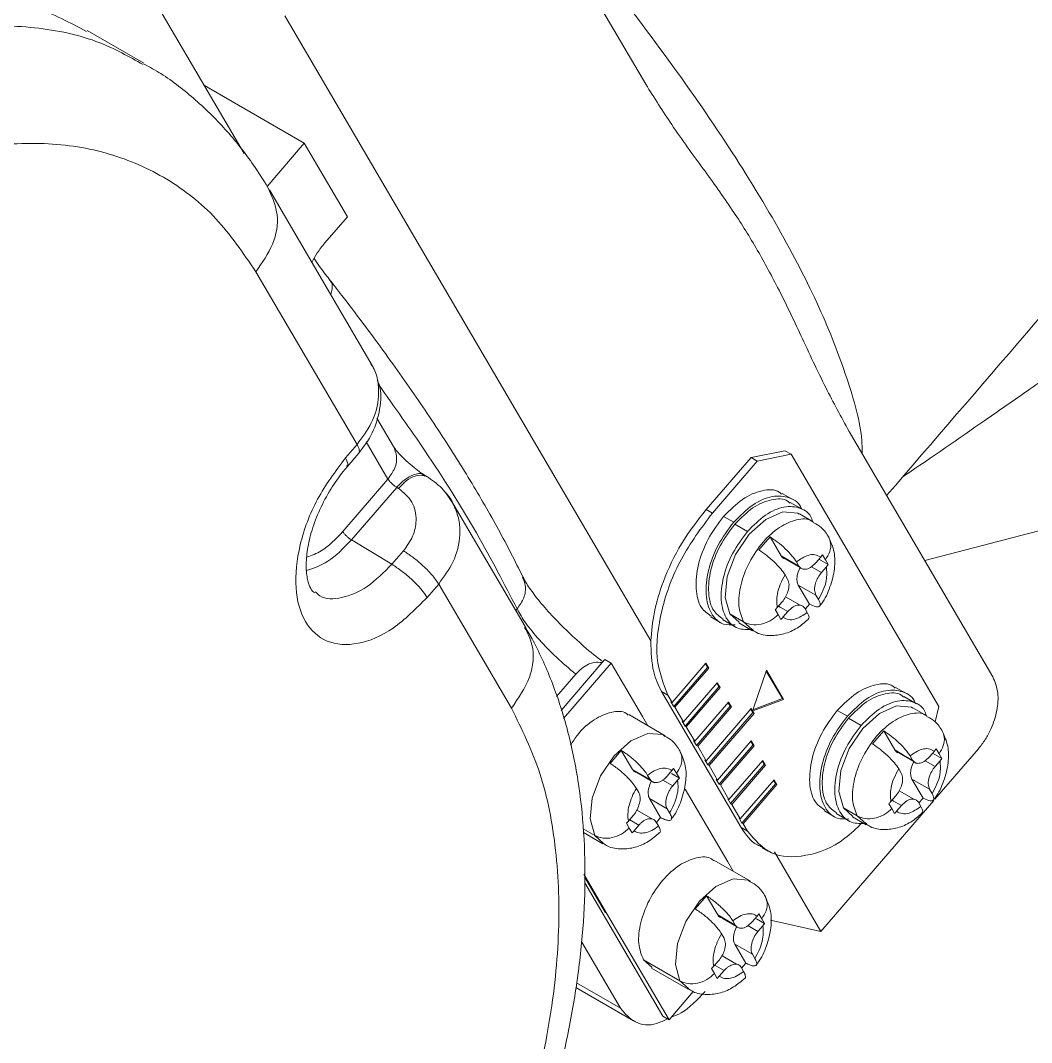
# Model space of a CAD drawing. Header units: millimetres. Extents: x 169 to 14583, y -399 to 10804.
# Drawn here: x 11367 to 11423.8, y 8547.1 to 8604.5 of the extents above; entities that cross this region are included whole.
import ezdxf

# ---------------------------------------------------------------- set-up
doc = ezdxf.new("R2010")
doc.units = ezdxf.units.MM
doc.header["$LTSCALE"] = 35

msp = doc.modelspace()

# ---------------------------------------------------------------- linework, layer by layer
at = {"color": 7, "linetype": 'Continuous', "lineweight": 18}
for p, q in [((11402.098, 8600.905), (11393.547, 8615.506)), ((11379.554, 8597.023), (11370.514, 8612.461)), ((11381.828, 8604.743), (11402.378, 8569.652)), ((11373.924, 8602.087), (11370.742, 8603.923)), ((11382.929, 8597.597), (11377.323, 8600.833)), ((11382.929, 8597.597), (11380.841, 8595.173)), ((11385.348, 8593.465), (11382.929, 8597.597)), ((11386.737, 8585.123), (11380.971, 8594.969)), ((11384.086, 8592), (11385.348, 8593.465)), ((11385.887, 8580.676), (11380.205, 8590.378)), ((11387.932, 8580.577), (11387.002, 8582.166)), ((11421.578, 8567.64), (11413.509, 8581.419)), ((11385.238, 8579.923), (11385.887, 8580.676)), ((11386.406, 8580.824), (11387.626, 8578.741)), ((11385.339, 8579.434), (11385.988, 8580.187)), ((11408.004, 8579.958), (11405.479, 8577.028)), ((11409.904, 8580.334), (11408.004, 8579.958)), ((11408.004, 8579.958), (11408.357, 8579.754)), ((11410.257, 8580.13), (11408.357, 8579.754)), ((11410.257, 8580.13), (11409.904, 8580.334)), ((11418.55, 8565.969), (11410.257, 8580.13)), ((11408.357, 8579.754), (11405.833, 8576.824)), ((11387.626, 8578.741), (11385.084, 8575.789)), ((11389.699, 8578.905), (11389.595, 8578.993)), ((11388.121, 8578.275), (11385.578, 8575.324)), ((11388.215, 8578.218), (11388.121, 8578.275)), ((11417.757, 8574.165), (11434.608, 8578.55)), ((11395.323, 8570.46), (11391.161, 8577.567)), ((11410.309, 8577.604), (11409.744, 8577.93)), ((11405.479, 8577.028), (11405.833, 8576.824)), ((11410.916, 8577.022), (11410.209, 8577.431)), ((11406.467, 8576.645), (11407.033, 8576.319)), ((11411.494, 8576.341), (11410.716, 8576.79)), ((11407.804, 8575.802), (11407.097, 8576.21)), ((11387.845, 8573.956), (11385.578, 8575.324)), ((11409.076, 8575.493), (11408.445, 8574.761)), ((11409.076, 8575.493), (11409.701, 8574.425)), ((11388.494, 8574.71), (11387.845, 8573.956)), ((11409.954, 8574.25), (11410.767, 8573.78)), ((11411.917, 8574.362), (11411.641, 8574.042)), ((11412.333, 8573.94), (11411.813, 8574.241)), ((11412.177, 8574.21), (11412.014, 8574.485)), ((11412.333, 8573.94), (11412.177, 8574.21)), ((11410.552, 8574.092), (11410.691, 8573.854)), ((11410.907, 8573.7), (11410.944, 8573.678)), ((11412.236, 8573.817), (11411.96, 8573.497)), ((11409.921, 8573.359), (11410.06, 8573.121)), ((11390.471, 8572.848), (11389.822, 8572.095)), ((11394.558, 8565.87), (11390.471, 8572.848)), ((11411.284, 8571.724), (11410.658, 8572.791)), ((11409.473, 8571.524), (11409.748, 8571.844)), ((11410.765, 8571.663), (11409.948, 8572.135)), ((11411.787, 8571.982), (11411.648, 8572.22)), ((11394.796, 8571.36), (11394.872, 8571.448)), ((11409.364, 8571.408), (11409.527, 8571.133)), ((11409.792, 8570.98), (11410.067, 8571.299)), ((11411.156, 8571.25), (11411.017, 8571.487)), ((11411.054, 8571.457), (11411.284, 8571.724)), ((11405.742, 8571.003), (11406.308, 8570.676)), ((11406.408, 8570.85), (11407.115, 8570.441)), ((11406.807, 8571.168), (11407.332, 8570.697)), ((11406.807, 8571.168), (11407.585, 8570.719)), ((11407.316, 8570.674), (11408.094, 8570.225)), ((11407.585, 8570.719), (11408.065, 8570.287)), ((11409.527, 8571.133), (11409.683, 8570.863)), ((11399.652, 8568.434), (11397.343, 8565.753)), ((11400.16, 8568.408), (11397.487, 8565.305)), ((11399.806, 8568.612), (11399.652, 8568.434)), ((11399.806, 8568.612), (11400.16, 8568.408)), ((11400.16, 8568.408), (11401.914, 8565.413)), ((11403.575, 8566.197), (11405.468, 8568.395)), ((11405.44, 8568.363), (11405.557, 8568.163)), ((11405.468, 8568.395), (11405.628, 8568.123)), ((11397.092, 8566.534), (11398.17, 8567.785)), ((11403.664, 8565.965), (11405.557, 8568.163)), ((11405.628, 8568.123), (11403.734, 8565.925)), ((11405.557, 8568.163), (11405.628, 8568.123)), ((11408.127, 8565.825), (11408.876, 8568.006)), ((11409.762, 8566.413), (11408.859, 8567.955)), ((11408.876, 8568.006), (11409.833, 8566.372)), ((11404.213, 8565.108), (11406.106, 8567.306)), ((11406.078, 8567.273), (11406.195, 8567.074)), ((11406.106, 8567.306), (11406.265, 8567.033)), ((11403.336, 8566.605), (11402.982, 8566.81)), ((11402.982, 8566.81), (11407.447, 8559.185)), ((11404.301, 8564.876), (11406.195, 8567.074)), ((11406.265, 8567.033), (11404.372, 8564.835)), ((11406.195, 8567.074), (11406.265, 8567.033)), ((11416.688, 8566.711), (11416.123, 8567.038)), ((11403.336, 8566.605), (11403.575, 8566.197)), ((11403.504, 8566.238), (11403.664, 8565.965)), ((11403.575, 8566.197), (11403.504, 8566.238)), ((11404.851, 8564.018), (11406.744, 8566.216)), ((11406.716, 8566.184), (11406.833, 8565.985)), ((11406.744, 8566.216), (11406.903, 8565.944)), ((11408.137, 8565.807), (11409.762, 8566.413)), ((11409.833, 8566.372), (11408.169, 8565.752)), ((11409.762, 8566.413), (11409.833, 8566.372)), ((11417.295, 8566.13), (11416.588, 8566.538)), ((11403.189, 8564.33), (11401.139, 8565.514)), ((11403.664, 8565.965), (11403.734, 8565.925)), ((11403.734, 8565.925), (11404.213, 8565.108)), ((11404.939, 8563.787), (11406.833, 8565.985)), ((11406.903, 8565.944), (11405.01, 8563.746)), ((11405.488, 8562.929), (11408.013, 8565.86)), ((11405.577, 8562.698), (11408.102, 8565.628)), ((11408.172, 8565.587), (11405.648, 8562.657)), ((11406.833, 8565.985), (11406.903, 8565.944)), ((11407.985, 8565.827), (11408.102, 8565.628)), ((11408.013, 8565.86), (11408.172, 8565.587)), ((11408.102, 8565.628), (11408.172, 8565.587)), ((11408.169, 8565.752), (11408.127, 8565.825)), ((11412.846, 8565.752), (11413.412, 8565.426)), ((11417.872, 8565.449), (11417.095, 8565.898)), ((11418.338, 8565.103), (11418.55, 8565.969)), ((11401.914, 8565.413), (11402.221, 8564.889)), ((11404.213, 8565.108), (11404.142, 8565.149)), ((11404.142, 8565.149), (11404.301, 8564.876)), ((11414.183, 8564.909), (11413.476, 8565.317)), ((11404.301, 8564.876), (11404.372, 8564.835)), ((11404.372, 8564.835), (11404.851, 8564.018)), ((11415.455, 8564.6), (11414.824, 8563.868)), ((11415.455, 8564.6), (11416.08, 8563.533)), ((11404.851, 8564.018), (11404.78, 8564.059)), ((11404.78, 8564.059), (11404.939, 8563.787)), ((11404.939, 8563.787), (11405.01, 8563.746)), ((11406.126, 8561.84), (11408.02, 8564.038)), ((11406.215, 8561.608), (11408.108, 8563.806)), ((11408.179, 8563.765), (11406.286, 8561.568)), ((11407.992, 8564.005), (11408.108, 8563.806)), ((11408.02, 8564.038), (11408.179, 8563.765)), ((11408.108, 8563.806), (11408.179, 8563.765)), ((11400.092, 8562.776), (11400.723, 8563.509)), ((11401.348, 8562.441), (11400.723, 8563.509)), ((11405.01, 8563.746), (11405.488, 8562.929)), ((11416.333, 8563.357), (11417.146, 8562.887)), ((11416.931, 8563.199), (11417.07, 8562.961)), ((11418.296, 8563.469), (11418.02, 8563.149)), ((11418.712, 8563.047), (11418.192, 8563.348)), ((11420.766, 8563.596), (11418.326, 8560.763)), ((11418.556, 8563.318), (11418.393, 8563.592)), ((11418.712, 8563.047), (11418.556, 8563.318)), ((11405.488, 8562.929), (11405.418, 8562.97)), ((11405.418, 8562.97), (11405.577, 8562.698)), ((11405.577, 8562.698), (11405.648, 8562.657)), ((11405.648, 8562.657), (11406.126, 8561.84)), ((11406.764, 8560.751), (11408.658, 8562.948)), ((11406.853, 8560.519), (11408.746, 8562.717)), ((11408.817, 8562.676), (11406.924, 8560.478)), ((11408.63, 8562.916), (11408.746, 8562.717)), ((11408.658, 8562.948), (11408.817, 8562.676)), ((11408.746, 8562.717), (11408.817, 8562.676)), ((11417.286, 8562.807), (11417.323, 8562.786)), ((11418.615, 8562.924), (11418.339, 8562.604)), ((11401.348, 8562.441), (11402.338, 8561.869)), ((11401.6, 8562.265), (11402.59, 8561.694)), ((11402.338, 8561.869), (11402.199, 8562.107)), ((11403.563, 8562.377), (11403.288, 8562.057)), ((11403.98, 8561.956), (11403.535, 8562.212)), ((11403.563, 8562.377), (11403.661, 8562.5)), ((11403.661, 8562.5), (11403.824, 8562.226)), ((11403.824, 8562.226), (11403.98, 8561.956)), ((11416.3, 8562.466), (11416.439, 8562.228)), ((11403.045, 8561.837), (11403.607, 8561.513)), ((11403.882, 8561.832), (11403.607, 8561.513)), ((11403.98, 8561.956), (11403.882, 8561.832)), ((11406.126, 8561.84), (11406.056, 8561.881)), ((11406.056, 8561.881), (11406.215, 8561.608)), ((11406.215, 8561.608), (11406.286, 8561.568)), ((11406.286, 8561.568), (11406.764, 8560.751)), ((11407.402, 8559.661), (11409.295, 8561.859)), ((11407.491, 8559.43), (11409.384, 8561.628)), ((11409.455, 8561.587), (11407.562, 8559.389)), ((11409.268, 8561.827), (11409.384, 8561.628)), ((11409.295, 8561.859), (11409.455, 8561.587)), ((11409.384, 8561.628), (11409.455, 8561.587)), ((11417.663, 8560.831), (11417.037, 8561.899)), ((11401.568, 8561.374), (11401.707, 8561.137)), ((11404.306, 8561.328), (11406.698, 8557.243)), ((11415.852, 8560.631), (11416.127, 8560.951)), ((11417.144, 8560.77), (11416.326, 8561.242)), ((11418.166, 8561.089), (11418.027, 8561.327)), ((11402.93, 8559.739), (11402.305, 8560.807)), ((11403.295, 8560.235), (11402.305, 8560.807)), ((11406.764, 8560.751), (11406.694, 8560.791)), ((11406.694, 8560.791), (11406.853, 8560.519)), ((11406.853, 8560.519), (11406.924, 8560.478)), ((11406.924, 8560.478), (11407.402, 8559.661)), ((11418.261, 8560.689), (11411.931, 8553.339)), ((11415.742, 8560.515), (11415.906, 8560.241)), ((11416.171, 8560.087), (11416.446, 8560.407)), ((11417.535, 8560.357), (11417.396, 8560.595)), ((11417.433, 8560.564), (11417.663, 8560.831)), ((11401.119, 8559.54), (11401.395, 8559.859)), ((11402.411, 8559.678), (11401.593, 8560.151)), ((11403.434, 8559.998), (11403.295, 8560.235)), ((11412.121, 8560.11), (11412.687, 8559.784)), ((11412.787, 8559.957), (11413.494, 8559.549)), ((11413.186, 8560.275), (11413.711, 8559.804)), ((11413.186, 8560.275), (11413.964, 8559.826)), ((11413.695, 8559.781), (11414.473, 8559.332)), ((11413.964, 8559.826), (11414.444, 8559.395)), ((11415.906, 8560.241), (11416.061, 8559.97)), ((11401.01, 8559.423), (11401.119, 8559.54)), ((11401.173, 8559.149), (11401.01, 8559.423)), ((11401.714, 8559.315), (11401.206, 8559.608)), ((11401.438, 8558.995), (11401.714, 8559.315)), ((11402.664, 8559.503), (11402.803, 8559.265)), ((11402.93, 8559.739), (11402.689, 8559.459)), ((11407.402, 8559.661), (11407.331, 8559.702)), ((11407.331, 8559.702), (11407.491, 8559.43)), ((11407.447, 8559.185), (11407.801, 8558.981)), ((11407.491, 8559.43), (11407.562, 8559.389)), ((11407.562, 8559.389), (11407.801, 8558.981)), ((11398.585, 8559.107), (11399.231, 8558.734)), ((11398.608, 8558.892), (11399.691, 8558.267)), ((11399.231, 8558.734), (11399.712, 8558.303)), ((11401.329, 8558.879), (11401.173, 8559.149)), ((11401.438, 8558.995), (11401.329, 8558.879)), ((11408.61, 8558.055), (11408.964, 8557.851)), ((11409.314, 8557.808), (11411.931, 8553.339)), ((11407.973, 8556.16), (11405.923, 8557.344)), ((11406.698, 8557.243), (11407.005, 8556.719)), ((11398.619, 8556.556), (11399.895, 8554.377)), ((11399.824, 8554.418), (11398.664, 8556.401)), ((11403.05, 8548.591), (11398.671, 8556.068)), ((11405.507, 8555.339), (11404.876, 8554.606)), ((11406.132, 8554.271), (11405.507, 8555.339)), ((11399.895, 8554.377), (11399.824, 8554.418)), ((11399.895, 8554.377), (11401.649, 8551.382)), ((11406.132, 8554.271), (11407.122, 8553.7)), ((11406.385, 8554.096), (11407.198, 8553.626)), ((11408.348, 8554.207), (11408.072, 8553.888)), ((11408.764, 8553.786), (11408.319, 8554.043)), ((11408.348, 8554.207), (11408.445, 8554.331)), ((11408.608, 8554.056), (11408.445, 8554.331)), ((11408.608, 8554.056), (11408.764, 8553.786)), ((11407.122, 8553.7), (11406.983, 8553.937)), ((11407.338, 8553.545), (11407.374, 8553.524)), ((11407.823, 8553.671), (11408.391, 8553.343)), ((11408.667, 8553.663), (11408.391, 8553.343)), ((11408.764, 8553.786), (11408.667, 8553.663)), ((11411.931, 8553.339), (11409.106, 8553.977)), ((11406.352, 8553.205), (11406.491, 8552.967)), ((11398.498, 8552.743), (11400.672, 8549.032)), ((11407.714, 8551.569), (11407.089, 8552.637)), ((11408.079, 8552.066), (11407.089, 8552.637)), ((11402.448, 8551.315), (11401.965, 8551.748)), ((11401.965, 8551.748), (11404.016, 8550.564)), ((11407.196, 8551.509), (11406.378, 8551.98)), ((11408.218, 8551.828), (11408.079, 8552.066)), ((11401.649, 8551.382), (11403.404, 8548.386)), ((11402.425, 8551.281), (11404.475, 8550.097)), ((11405.794, 8551.254), (11405.903, 8551.37)), ((11405.957, 8550.979), (11405.794, 8551.254)), ((11406.179, 8551.69), (11405.903, 8551.37)), ((11406.498, 8551.145), (11405.99, 8551.438)), ((11406.222, 8550.825), (11406.498, 8551.145)), ((11407.448, 8551.333), (11407.587, 8551.095)), ((11407.714, 8551.569), (11407.473, 8551.29)), ((11406.113, 8550.709), (11405.957, 8550.979)), ((11406.222, 8550.825), (11406.113, 8550.709)), ((11398.167, 8550.191), (11401.399, 8548.326)), ((11400.672, 8549.032), (11398.202, 8550.457)), ((11404.016, 8550.564), (11404.496, 8550.133)), ((11404.761, 8549.963), (11403.404, 8548.386)), ((11403.404, 8548.386), (11403.05, 8548.591))]:
    msp.add_line(p, q, dxfattribs=at)
at = {"color": 7, "linetype": 'Continuous', "lineweight": 18, "flags": 128}
for points in [[(11410.7, 8576.767), (11410.629, 8576.83), (11409.788, 8576.893), (11408.83, 8576.474), (11407.9, 8575.638), (11407.139, 8574.512), (11406.665, 8573.267), (11406.548, 8572.092), (11406.807, 8571.168), (11406.807, 8571.168)], [(11410.691, 8573.854), (11410.137, 8574.174), (11409.701, 8574.425)], [(11411.96, 8573.497), (11411.406, 8573.817), (11411.392, 8573.825)], [(11410.658, 8572.791), (11411.213, 8572.471), (11411.648, 8572.22)], [(11409.541, 8571.603), (11409.632, 8571.551), (11410.067, 8571.299)], [(11417.079, 8565.874), (11417.008, 8565.938), (11416.167, 8566), (11415.209, 8565.582), (11414.278, 8564.745), (11413.518, 8563.619), (11413.043, 8562.374), (11412.927, 8561.2), (11413.186, 8560.275), (11413.186, 8560.275)], [(11403.168, 8564.294), (11403.054, 8564.397), (11402.213, 8564.459), (11401.254, 8564.041), (11400.324, 8563.204), (11399.564, 8562.078), (11399.089, 8560.833), (11398.972, 8559.659), (11399.231, 8558.734), (11399.231, 8558.734)], [(11417.07, 8562.961), (11416.516, 8563.281), (11416.08, 8563.533)], [(11418.339, 8562.604), (11417.785, 8562.924), (11417.771, 8562.932)], [(11417.037, 8561.899), (11417.592, 8561.579), (11418.027, 8561.327)], [(11415.92, 8560.71), (11416.01, 8560.658), (11416.446, 8560.407)], [(11407.953, 8556.124), (11407.838, 8556.227), (11406.997, 8556.29), (11406.038, 8555.871), (11405.108, 8555.035), (11404.348, 8553.909), (11403.873, 8552.663), (11403.756, 8551.489), (11404.016, 8550.564), (11404.016, 8550.564)]]:
    msp.add_lwpolyline(points, dxfattribs=at)
at = {"color": 7, "linetype": 'Continuous', "lineweight": 18}
for points, knots in [([(11415.618, 8577.818), (11426.086, 8589.97), (11452.124, 8620.199), (11478.149, 8650.411), (11493.712, 8668.477)], [0, 0, 0, 0, 0.402018, 1, 1, 1, 1]), ([(11414.238, 8580.174), (11414.239, 8580.357), (11414.251, 8581.486), (11413.536, 8584.117), (11412.063, 8588.044), (11409.796, 8592.491), (11406.853, 8597.336), (11403.226, 8602.543), (11399.472, 8607.467), (11396.707, 8610.716), (11395.569, 8612.054)], [0, 0, 0, 0, 0.027925, 0.173006, 0.318087, 0.463168, 0.608249, 0.75333, 0.898412, 1, 1, 1, 1]), ([(11370.71, 8603.865), (11369.773, 8604.361), (11367.714, 8605.454), (11364.004, 8606.11), (11359.787, 8605.987), (11355.256, 8605.032), (11352.095, 8603.58), (11350.482, 8602.84)], [0, 0, 0, 0, 0.171127, 0.37626, 0.581394, 0.786527, 1, 1, 1, 1]), ([(11373.883, 8602.012), (11373.09, 8602.454), (11371.232, 8603.49), (11367.826, 8604.194), (11363.834, 8604.251), (11359.581, 8603.455), (11355.17, 8601.92), (11352.182, 8600.255), (11350.688, 8599.423)], [0, 0, 0, 0, 0.129547, 0.303638, 0.477728, 0.651819, 0.825909, 1, 1, 1, 1]), ([(11380.984, 8594.946), (11380.72, 8595.377), (11380.001, 8596.548), (11378.643, 8598.284), (11376.859, 8600.041), (11375.282, 8601.297), (11374.253, 8601.861), (11373.938, 8602.033)], [0, 0, 0, 0, 0.1466666, 0.3991099, 0.6477209, 0.89219, 1, 1, 1, 1]), ([(11413.509, 8581.419), (11413.065, 8582.229), (11412.114, 8583.969), (11410.843, 8586.738), (11409.574, 8589.4), (11408.297, 8591.758), (11406.896, 8593.969), (11405.284, 8596.226), (11403.602, 8598.501), (11402.576, 8600.141), (11402.098, 8600.905)], [0, 0, 0, 0, 0.121282, 0.260471, 0.389415, 0.500633, 0.612039, 0.740787, 0.879253, 1, 1, 1, 1]), ([(11380.205, 8590.378), (11379.498, 8591.423), (11378.087, 8593.507), (11375.276, 8595.696), (11372.035, 8597.131), (11368.325, 8597.727), (11364.231, 8597.419), (11359.841, 8596.241), (11356.829, 8594.707), (11355.32, 8593.939)], [0, 0, 0, 0, 0.140267, 0.279921, 0.419742, 0.560262, 0.70679, 0.853061, 1, 1, 1, 1]), ([(11380.205, 8590.378), (11380.562, 8590.887), (11381.276, 8591.904), (11381.547, 8593.586), (11381.155, 8594.496), (11380.965, 8594.938)], [0, 0, 0, 0, 0.339914, 0.679827, 1, 1, 1, 1]), ([(11383.35, 8590.906), (11383.447, 8591.085), (11383.661, 8591.477), (11383.936, 8591.816), (11384.086, 8592)], [0, 0, 0, 0, 0.456222, 1, 1, 1, 1]), ([(11435.423, 8591.995), (11434.303, 8591.215), (11432.144, 8589.713), (11429.008, 8587.525), (11426.161, 8585.538), (11423.581, 8583.737), (11420.466, 8581.577), (11418.147, 8579.952), (11416.557, 8578.893), (11416.525, 8578.872)], [0, 0, 0, 0, 0.188371, 0.363006, 0.514504, 0.646614, 0.770279, 0.995345, 1, 1, 1, 1]), ([(11384.33, 8589.958), (11384.141, 8590.2), (11383.824, 8590.607), (11383.576, 8590.975), (11383.476, 8591.123)], [0, 0, 0, 0, 0.595705, 1, 1, 1, 1]), ([(11384.409, 8589.098), (11384.442, 8589.203), (11384.536, 8589.505), (11384.483, 8589.811), (11384.339, 8589.923), (11384.318, 8589.939)], [0, 0, 0, 0, 0.316153, 0.903777, 1, 1, 1, 1]), ([(11395.197, 8573.247), (11394.979, 8573.692), (11394.337, 8574.994), (11393.096, 8577.251), (11391.403, 8580.05), (11389.494, 8582.955), (11387.378, 8585.954), (11385.616, 8588.307), (11384.565, 8589.656), (11384.33, 8589.958)], [0, 0, 0, 0, 0.089817, 0.263176, 0.435848, 0.607872, 0.779388, 0.950507, 1, 1, 1, 1]), ([(11385.887, 8580.676), (11386.182, 8581.075), (11386.822, 8581.94), (11387.142, 8583.198), (11387.078, 8584.232), (11386.92, 8584.847), (11386.709, 8585.134), (11386.661, 8585.199)], [0, 0, 0, 0, 0.2683556, 0.5825662, 0.7577026, 0.9444135, 1, 1, 1, 1]), ([(11385.988, 8580.188), (11386.266, 8580.561), (11386.833, 8581.324), (11387.207, 8582.671), (11387.278, 8583.724), (11387.06, 8584.224), (11387.022, 8584.312)], [0, 0, 0, 0, 0.298375, 0.609563, 0.931503, 1, 1, 1, 1]), ([(11394.872, 8571.448), (11394.152, 8572.847), (11392.713, 8575.646), (11390.045, 8579.899), (11388.001, 8582.778), (11387.129, 8584.005)], [0, 0, 0, 0, 0.364428, 0.728856, 1, 1, 1, 1]), ([(11385.981, 8580.194), (11386.006, 8580.241), (11386.057, 8580.342), (11385.945, 8580.561), (11385.887, 8580.676)], [0, 0, 0, 0, 0.476657, 1, 1, 1, 1]), ([(11387.927, 8580.575), (11388.005, 8580.395), (11388.163, 8580.028), (11388.055, 8579.351), (11387.769, 8578.944), (11387.626, 8578.741)], [0, 0, 0, 0, 0.324183, 0.662092, 1, 1, 1, 1]), ([(11389.717, 8578.943), (11389.638, 8578.992), (11389.447, 8579.112), (11389.07, 8579.394), (11388.638, 8579.766), (11388.273, 8580.135), (11388.048, 8580.404), (11387.959, 8580.532), (11387.943, 8580.56), (11387.938, 8580.568)], [0, 0, 0, 0, 0.120534, 0.293354, 0.487708, 0.688639, 0.839052, 0.955356, 1, 1, 1, 1]), ([(11389.822, 8572.095), (11389.194, 8571.465), (11387.938, 8570.205), (11385.898, 8569.356), (11384.132, 8569.481), (11382.876, 8570.607), (11382.33, 8572.557), (11382.581, 8575.021), (11383.56, 8577.679), (11384.678, 8579.174), (11385.238, 8579.923)], [0, 0, 0, 0, 0.1250101, 0.2499986, 0.3749959, 0.4999959, 0.624992, 0.7499935, 0.8749467, 1, 1, 1, 1]), ([(11385.238, 8579.923), (11385.314, 8579.774), (11385.429, 8579.55), (11385.336, 8579.485), (11385.305, 8579.464)], [0, 0, 0, 0, 0.665542, 1, 1, 1, 1]), ([(11383.502, 8572.36), (11383.474, 8572.375), (11383.406, 8572.413), (11383.25, 8572.635), (11383.077, 8573.147), (11383.007, 8573.924), (11383.102, 8574.912), (11383.382, 8576.021), (11383.847, 8577.183), (11384.466, 8578.298), (11384.998, 8579.032), (11385.294, 8579.381), (11385.339, 8579.434)], [0, 0, 0, 0, 0.076971, 0.18832, 0.294279, 0.406986, 0.519601, 0.634076, 0.750667, 0.868581, 0.980324, 1, 1, 1, 1]), ([(11389.595, 8578.993), (11389.592, 8578.996), (11389.47, 8579.101), (11389.094, 8579.007), (11388.579, 8578.749), (11388.273, 8578.433), (11388.121, 8578.275)], [0, 0, 0, 0, 0.010013, 0.39428, 0.697141, 1, 1, 1, 1]), ([(11389.69, 8578.938), (11389.515, 8578.955), (11389.203, 8578.984), (11388.66, 8578.677), (11388.36, 8578.367), (11388.215, 8578.218)], [0, 0, 0, 0, 0.397568, 0.710516, 1, 1, 1, 1]), ([(11389.774, 8578.871), (11389.754, 8578.905), (11389.733, 8578.941), (11389.692, 8578.939), (11389.69, 8578.938)], [0, 0, 0, 0, 0.947222, 1, 1, 1, 1]), ([(11391.284, 8577.353), (11391.09, 8577.659), (11390.704, 8578.268), (11390.095, 8578.688), (11389.791, 8578.897)], [0, 0, 0, 0, 0.501285, 1, 1, 1, 1]), ([(11388.215, 8578.218), (11388.498, 8577.984), (11389.064, 8577.517), (11389.271, 8576.498), (11389.073, 8575.517), (11388.687, 8574.979), (11388.494, 8574.71)], [0, 0, 0, 0, 0.279685, 0.559316, 0.779662, 1, 1, 1, 1]), ([(11406.467, 8576.645), (11406.818, 8576.998), (11407.52, 8577.704), (11408.633, 8578.141), (11409.414, 8578.19), (11409.675, 8577.932), (11409.717, 8577.891)], [0, 0, 0, 0, 0.313347, 0.626714, 0.940067, 1, 1, 1, 1]), ([(11390.774, 8578.048), (11390.787, 8578.038), (11391.044, 8577.834), (11391.189, 8577.544), (11391.327, 8577.267)], [0, 0, 0, 0, 0.048647, 1, 1, 1, 1]), ([(11410.833, 8577.071), (11410.833, 8577.071), (11410.735, 8577.423), (11410.167, 8577.742), (11409.226, 8577.852), (11408.08, 8577.368), (11407.382, 8576.669), (11407.033, 8576.319)], [0, 0, 0, 0, 0.000012, 0.250013, 0.5, 0.749915, 1, 1, 1, 1]), ([(11410.184, 8577.393), (11410.144, 8577.433), (11409.896, 8577.677), (11409.154, 8577.63), (11408.097, 8577.216), (11407.43, 8576.545), (11407.097, 8576.21)], [0, 0, 0, 0, 0.05993, 0.373287, 0.686643, 1, 1, 1, 1]), ([(11391.327, 8577.267), (11391.434, 8577), (11391.64, 8576.482), (11391.697, 8575.402), (11391.403, 8574.121), (11390.765, 8573.25), (11390.471, 8572.848)], [0, 0, 0, 0, 0.197695, 0.383136, 0.71584, 1, 1, 1, 1]), ([(11405.479, 8577.028), (11404.999, 8576.407), (11404.038, 8575.166), (11403.09, 8573.138), (11402.517, 8571.259), (11402.424, 8570.187), (11402.378, 8569.652)], [0, 0, 0, 0, 0.279825, 0.55965, 0.779825, 1, 1, 1, 1]), ([(11411.457, 8576.362), (11411.444, 8576.415), (11411.345, 8576.81), (11410.789, 8577.161), (11409.885, 8577.256), (11408.799, 8576.799), (11408.136, 8576.134), (11407.804, 8575.802)], [0, 0, 0, 0, 0.036778, 0.277588, 0.518383, 0.759105, 1, 1, 1, 1]), ([(11405.833, 8576.824), (11405.21, 8575.99), (11403.963, 8574.323), (11402.884, 8571.378), (11402.56, 8568.583), (11403.077, 8567.265), (11403.336, 8566.605)], [0, 0, 0, 0, 0.249994, 0.499996, 0.749964, 1, 1, 1, 1]), ([(11405.769, 8571.042), (11405.566, 8571.182), (11405.114, 8571.495), (11404.855, 8572.555), (11404.987, 8573.914), (11405.534, 8575.397), (11406.156, 8576.229), (11406.467, 8576.645)], [0, 0, 0, 0, 0.168183, 0.37613, 0.584086, 0.791986, 1, 1, 1, 1]), ([(11411.522, 8576.278), (11411.485, 8576.315), (11411.256, 8576.541), (11410.57, 8576.501), (11409.607, 8576.103), (11408.647, 8575.237), (11407.867, 8574.082), (11407.385, 8572.81), (11407.246, 8571.583), (11407.472, 8571.007), (11407.585, 8570.719)], [0, 0, 0, 0, 0.026797, 0.165826, 0.304855, 0.443884, 0.582913, 0.721942, 0.860971, 1, 1, 1, 1]), ([(11407.033, 8576.319), (11406.721, 8575.902), (11406.099, 8575.069), (11405.554, 8573.591), (11405.414, 8572.216), (11405.723, 8571.146), (11406.329, 8570.531), (11406.894, 8570.545), (11407.123, 8570.55)], [0, 0, 0, 0, 0.176097, 0.351827, 0.52773, 0.703622, 0.879525, 1, 1, 1, 1]), ([(11407.097, 8576.21), (11406.801, 8575.814), (11406.21, 8575.024), (11405.69, 8573.616), (11405.565, 8572.324), (11405.811, 8571.317), (11406.241, 8571.02), (11406.433, 8570.887)], [0, 0, 0, 0, 0.2079543, 0.4159086, 0.623863, 0.8318172, 1, 1, 1, 1]), ([(11412.382, 8575.45), (11412.251, 8575.659), (11412.031, 8576.008), (11411.671, 8576.206), (11411.526, 8576.285)], [0, 0, 0, 0, 0.597791, 1, 1, 1, 1]), ([(11385.578, 8575.324), (11385.137, 8574.87), (11384.317, 8574.027), (11383.458, 8573.74), (11383.062, 8573.608)], [0, 0, 0, 0, 0.538263, 1, 1, 1, 1]), ([(11385.084, 8575.789), (11384.687, 8575.376), (11384.031, 8574.694), (11383.345, 8574.452), (11383.075, 8574.357)], [0, 0, 0, 0, 0.605794, 1, 1, 1, 1]), ([(11407.804, 8575.802), (11407.508, 8575.406), (11406.917, 8574.614), (11406.399, 8573.21), (11406.267, 8571.905), (11406.557, 8570.882), (11407.199, 8570.266), (11407.822, 8570.292), (11408.124, 8570.304)], [0, 0, 0, 0, 0.168499, 0.336628, 0.504931, 0.673224, 0.841527, 1, 1, 1, 1]), ([(11410.552, 8574.092), (11410.477, 8574.203), (11410.326, 8574.429), (11409.935, 8574.829), (11409.5, 8575.213), (11409.216, 8575.401), (11409.076, 8575.493)], [0, 0, 0, 0, 0.250478, 0.50613, 0.757278, 1, 1, 1, 1]), ([(11411.867, 8571.625), (11411.899, 8571.663), (11412.153, 8571.969), (11412.471, 8572.694), (11412.724, 8573.675), (11412.724, 8574.656), (11412.476, 8575.22), (11412.35, 8575.506)], [0, 0, 0, 0, 0.035428, 0.279737, 0.532363, 0.762937, 1, 1, 1, 1]), ([(11412.177, 8574.21), (11412.271, 8574.36), (11412.457, 8574.659), (11412.51, 8575.13), (11412.401, 8575.384), (11412.349, 8575.504)], [0, 0, 0, 0, 0.345862, 0.691724, 1, 1, 1, 1]), ([(11390.471, 8572.848), (11390.355, 8573.017), (11390.125, 8573.355), (11389.564, 8573.912), (11388.995, 8574.384), (11388.661, 8574.601), (11388.494, 8574.71)], [0, 0, 0, 0, 0.2796438, 0.5592878, 0.7796441, 1, 1, 1, 1]), ([(11408.445, 8574.761), (11408.585, 8574.668), (11408.87, 8574.48), (11409.306, 8574.095), (11409.696, 8573.696), (11409.847, 8573.47), (11409.921, 8573.359)], [0, 0, 0, 0, 0.2434, 0.495308, 0.750242, 1, 1, 1, 1]), ([(11409.701, 8574.425), (11409.755, 8574.348), (11409.821, 8574.254), (11409.938, 8574.263), (11409.959, 8574.265)], [0, 0, 0, 0, 0.819281, 1, 1, 1, 1]), ([(11411.917, 8574.362), (11411.814, 8574.415), (11411.61, 8574.522), (11411.136, 8574.482), (11410.774, 8574.24), (11410.552, 8574.092)], [0, 0, 0, 0, 0.283433, 0.56159, 1, 1, 1, 1]), ([(11412.014, 8574.485), (11411.997, 8574.461), (11411.966, 8574.42), (11411.932, 8574.379), (11411.917, 8574.362)], [0, 0, 0, 0, 0.5593685, 1, 1, 1, 1]), ([(11387.845, 8573.956), (11387.389, 8573.499), (11386.479, 8572.583), (11385.032, 8572.011), (11383.989, 8571.964), (11383.629, 8572.33), (11383.55, 8572.411)], [0, 0, 0, 0, 0.304876, 0.609753, 0.914629, 1, 1, 1, 1]), ([(11410.778, 8573.774), (11410.762, 8573.751), (11410.664, 8573.608), (11410.592, 8573.327), (11410.569, 8573.006), (11410.629, 8572.863), (11410.658, 8572.791)], [0, 0, 0, 0, 0.068882, 0.4303, 0.71515, 1, 1, 1, 1]), ([(11411.641, 8574.042), (11411.543, 8573.945), (11411.346, 8573.75), (11411.053, 8573.655), (11410.824, 8573.691), (11410.736, 8573.8), (11410.691, 8573.854)], [0, 0, 0, 0, 0.2796189, 0.5592379, 0.779619, 1, 1, 1, 1]), ([(11411.787, 8571.982), (11411.885, 8572.158), (11412.079, 8572.505), (11412.282, 8573.169), (11412.253, 8573.571), (11412.236, 8573.817)], [0, 0, 0, 0, 0.283433, 0.56159, 1, 1, 1, 1]), ([(11412.236, 8573.817), (11412.255, 8573.84), (11412.289, 8573.88), (11412.32, 8573.922), (11412.333, 8573.94)], [0, 0, 0, 0, 0.560553, 1, 1, 1, 1]), ([(11395.173, 8573.238), (11395.239, 8573.082), (11395.392, 8572.724), (11395.296, 8572.063), (11395.013, 8571.653), (11394.872, 8571.448)], [0, 0, 0, 0, 0.279804, 0.639902, 1, 1, 1, 1]), ([(11399.69, 8568.477), (11399.644, 8568.512), (11399.244, 8568.816), (11398.487, 8569.456), (11397.485, 8570.385), (11396.597, 8571.313), (11395.888, 8572.161), (11395.411, 8572.842), (11395.262, 8573.125), (11395.197, 8573.247)], [0, 0, 0, 0, 0.022512, 0.195668, 0.369571, 0.542491, 0.712381, 0.876451, 1, 1, 1, 1]), ([(11409.921, 8573.359), (11409.823, 8573.183), (11409.629, 8572.836), (11409.427, 8572.172), (11409.455, 8571.77), (11409.473, 8571.524)], [0, 0, 0, 0, 0.283433, 0.56159, 1, 1, 1, 1]), ([(11410.06, 8573.121), (11410.095, 8573.027), (11410.165, 8572.84), (11410.101, 8572.465), (11409.955, 8572.116), (11409.817, 8571.935), (11409.748, 8571.844)], [0, 0, 0, 0, 0.279619, 0.559238, 0.779619, 1, 1, 1, 1]), ([(11411.648, 8572.22), (11411.613, 8572.314), (11411.544, 8572.501), (11411.608, 8572.876), (11411.753, 8573.225), (11411.891, 8573.406), (11411.96, 8573.497)], [0, 0, 0, 0, 0.279619, 0.559238, 0.779619, 1, 1, 1, 1]), ([(11411.284, 8571.724), (11411.403, 8571.666), (11411.646, 8571.55), (11411.845, 8571.568), (11411.929, 8571.694), (11411.834, 8571.887), (11411.787, 8571.982)], [0, 0, 0, 0, 0.2434, 0.495308, 0.750242, 1, 1, 1, 1]), ([(11409.473, 8571.524), (11409.453, 8571.502), (11409.418, 8571.462), (11409.38, 8571.424), (11409.364, 8571.408)], [0, 0, 0, 0, 0.560553, 1, 1, 1, 1]), ([(11409.792, 8570.98), (11409.895, 8570.926), (11410.099, 8570.82), (11410.572, 8570.859), (11410.935, 8571.101), (11411.156, 8571.25)], [0, 0, 0, 0, 0.283433, 0.56159, 1, 1, 1, 1]), ([(11410.067, 8571.299), (11410.166, 8571.397), (11410.363, 8571.591), (11410.656, 8571.686), (11410.885, 8571.65), (11410.973, 8571.542), (11411.017, 8571.487)], [0, 0, 0, 0, 0.2796189, 0.5592379, 0.779619, 1, 1, 1, 1]), ([(11411.156, 8571.25), (11411.207, 8571.151), (11411.297, 8570.974), (11411.235, 8570.911), (11411.208, 8570.883)], [0, 0, 0, 0, 0.556679, 1, 1, 1, 1]), ([(11407.585, 8570.719), (11407.731, 8570.657), (11408.022, 8570.534), (11408.493, 8570.565), (11408.865, 8570.68), (11409.206, 8570.847), (11409.403, 8571.023), (11409.527, 8571.133)], [0, 0, 0, 0, 0.249649, 0.499297, 0.645527, 0.777859, 1, 1, 1, 1]), ([(11408.061, 8570.28), (11408.143, 8570.223), (11408.445, 8570.012), (11409.09, 8569.923), (11409.87, 8570.022), (11410.6, 8570.335), (11411.018, 8570.695), (11411.222, 8570.872)], [0, 0, 0, 0, 0.08641, 0.31965, 0.542597, 0.776254, 1, 1, 1, 1]), ([(11409.683, 8570.863), (11409.704, 8570.884), (11409.741, 8570.922), (11409.776, 8570.962), (11409.792, 8570.98)], [0, 0, 0, 0, 0.559369, 1, 1, 1, 1]), ([(11383.885, 8519.943), (11384.283, 8520.414), (11385.427, 8521.766), (11387.222, 8524.128), (11389.214, 8527.054), (11391.05, 8530.098), (11392.717, 8533.233), (11394.203, 8536.439), (11395.496, 8539.691), (11396.586, 8542.967), (11397.462, 8546.244), (11398.115, 8549.5), (11398.536, 8552.712), (11398.717, 8555.859), (11398.651, 8558.915), (11398.329, 8561.856), (11397.749, 8564.653), (11396.907, 8567.271), (11396.056, 8569.17), (11395.482, 8570.182), (11395.337, 8570.437)], [0, 0, 0, 0, 0.031438, 0.090382, 0.149266, 0.208115, 0.266966, 0.325849, 0.384798, 0.443853, 0.503051, 0.562426, 0.622003, 0.681791, 0.741766, 0.801841, 0.861796, 0.921346, 0.980141, 1, 1, 1, 1]), ([(11394.558, 8565.87), (11394.949, 8566.443), (11395.732, 8567.589), (11395.88, 8569.279), (11395.457, 8570.1), (11395.293, 8570.416)], [0, 0, 0, 0, 0.380402, 0.760804, 1, 1, 1, 1]), ([(11402.378, 8569.652), (11402.397, 8569.042), (11402.43, 8567.952), (11402.813, 8567.159), (11402.982, 8566.81)], [0, 0, 0, 0, 0.559685, 1, 1, 1, 1]), ([(11398.17, 8567.785), (11398.278, 8567.898), (11398.507, 8568.135), (11398.862, 8568.35), (11399.268, 8568.484), (11399.506, 8568.453), (11399.652, 8568.434)], [0, 0, 0, 0, 0.221462, 0.466378, 0.670803, 1, 1, 1, 1]), ([(11412.846, 8565.752), (11413.197, 8566.106), (11413.899, 8566.812), (11415.012, 8567.248), (11415.792, 8567.297), (11416.054, 8567.04), (11416.096, 8566.998)], [0, 0, 0, 0, 0.313347, 0.626714, 0.940067, 1, 1, 1, 1]), ([(11421.578, 8567.64), (11421.695, 8567.355), (11421.911, 8566.827), (11421.845, 8565.762), (11421.557, 8564.843), (11421.169, 8564.107), (11420.9, 8563.766), (11420.766, 8563.596)], [0, 0, 0, 0, 0.274408, 0.507679, 0.734848, 0.868344, 1, 1, 1, 1]), ([(11417.212, 8566.178), (11417.212, 8566.178), (11417.113, 8566.53), (11416.546, 8566.849), (11415.605, 8566.959), (11414.459, 8566.475), (11413.761, 8565.776), (11413.412, 8565.426)], [0, 0, 0, 0, 0.0000122, 0.2500134, 0.5000005, 0.7499146, 1, 1, 1, 1]), ([(11416.563, 8566.501), (11416.523, 8566.54), (11416.275, 8566.785), (11415.533, 8566.738), (11414.476, 8566.324), (11413.809, 8565.653), (11413.476, 8565.317)], [0, 0, 0, 0, 0.05993, 0.373287, 0.686643, 1, 1, 1, 1]), ([(11417.836, 8565.47), (11417.823, 8565.522), (11417.724, 8565.917), (11417.168, 8566.268), (11416.264, 8566.363), (11415.178, 8565.906), (11414.514, 8565.241), (11414.183, 8564.909)], [0, 0, 0, 0, 0.036778, 0.277588, 0.518383, 0.759105, 1, 1, 1, 1]), ([(11383.633, 8521.165), (11384.895, 8522.726), (11387.418, 8525.847), (11390.651, 8531.131), (11393.346, 8536.652), (11395.391, 8542.298), (11396.721, 8547.839), (11397.312, 8553.124), (11397.148, 8557.975), (11396.295, 8562.355), (11395.137, 8564.697), (11394.558, 8565.87)], [0, 0, 0, 0, 0.112016, 0.223938, 0.336048, 0.447917, 0.560061, 0.669931, 0.780055, 0.889965, 1, 1, 1, 1]), ([(11397.876, 8563.8), (11398.003, 8564.003), (11398.374, 8564.593), (11399.21, 8565.296), (11400.164, 8565.702), (11400.851, 8565.74), (11401.079, 8565.515), (11401.116, 8565.48)], [0, 0, 0, 0, 0.1407125, 0.4101703, 0.679628, 0.9490831, 1, 1, 1, 1]), ([(11412.148, 8560.15), (11411.945, 8560.29), (11411.492, 8560.603), (11411.233, 8561.662), (11411.366, 8563.022), (11411.913, 8564.504), (11412.535, 8565.336), (11412.846, 8565.752)], [0, 0, 0, 0, 0.168183, 0.37613, 0.584086, 0.791986, 1, 1, 1, 1]), ([(11417.901, 8565.386), (11417.864, 8565.422), (11417.635, 8565.648), (11416.949, 8565.609), (11415.986, 8565.211), (11415.026, 8564.345), (11414.246, 8563.19), (11413.764, 8561.917), (11413.625, 8560.69), (11413.851, 8560.114), (11413.964, 8559.826)], [0, 0, 0, 0, 0.026797, 0.165826, 0.304855, 0.443884, 0.582913, 0.721942, 0.860971, 1, 1, 1, 1]), ([(11413.412, 8565.426), (11413.1, 8565.009), (11412.478, 8564.176), (11411.933, 8562.698), (11411.793, 8561.323), (11412.102, 8560.253), (11412.708, 8559.639), (11413.273, 8559.652), (11413.502, 8559.658)], [0, 0, 0, 0, 0.176097, 0.351827, 0.52773, 0.703622, 0.879525, 1, 1, 1, 1]), ([(11413.476, 8565.317), (11413.18, 8564.922), (11412.589, 8564.131), (11412.069, 8562.723), (11411.943, 8561.431), (11412.19, 8560.425), (11412.62, 8560.127), (11412.812, 8559.994)], [0, 0, 0, 0, 0.207954, 0.415909, 0.623863, 0.831817, 1, 1, 1, 1]), ([(11418.761, 8564.557), (11418.63, 8564.766), (11418.41, 8565.115), (11418.05, 8565.313), (11417.905, 8565.393)], [0, 0, 0, 0, 0.597791, 1, 1, 1, 1]), ([(11414.183, 8564.909), (11413.887, 8564.513), (11413.296, 8563.722), (11412.778, 8562.317), (11412.646, 8561.013), (11412.936, 8559.989), (11413.578, 8559.374), (11414.201, 8559.399), (11414.503, 8559.411)], [0, 0, 0, 0, 0.168499, 0.336628, 0.504931, 0.673224, 0.841527, 1, 1, 1, 1]), ([(11416.931, 8563.199), (11416.856, 8563.311), (11416.705, 8563.537), (11416.314, 8563.936), (11415.879, 8564.32), (11415.595, 8564.508), (11415.455, 8564.6)], [0, 0, 0, 0, 0.250478, 0.50613, 0.757278, 1, 1, 1, 1]), ([(11418.246, 8560.732), (11418.278, 8560.771), (11418.532, 8561.076), (11418.85, 8561.801), (11419.103, 8562.782), (11419.103, 8563.763), (11418.855, 8564.327), (11418.729, 8564.613)], [0, 0, 0, 0, 0.035428, 0.279737, 0.532363, 0.762937, 1, 1, 1, 1]), ([(11418.556, 8563.318), (11418.65, 8563.467), (11418.836, 8563.766), (11418.889, 8564.237), (11418.78, 8564.491), (11418.728, 8564.611)], [0, 0, 0, 0, 0.345862, 0.691724, 1, 1, 1, 1]), ([(11404.029, 8563.465), (11403.897, 8563.674), (11403.678, 8564.024), (11403.317, 8564.221), (11403.172, 8564.301)], [0, 0, 0, 0, 0.597791, 1, 1, 1, 1]), ([(11414.824, 8563.868), (11414.964, 8563.775), (11415.249, 8563.587), (11415.685, 8563.202), (11416.075, 8562.803), (11416.226, 8562.578), (11416.3, 8562.466)], [0, 0, 0, 0, 0.2434, 0.495308, 0.750242, 1, 1, 1, 1]), ([(11400.723, 8563.509), (11400.81, 8563.452), (11400.979, 8563.343), (11401.239, 8563.143), (11401.477, 8562.939), (11401.748, 8562.681), (11402.016, 8562.386), (11402.141, 8562.195), (11402.199, 8562.107)], [0, 0, 0, 0, 0.153908, 0.299464, 0.436789, 0.565967, 0.799098, 1, 1, 1, 1]), ([(11403.513, 8559.639), (11403.545, 8559.678), (11403.8, 8559.984), (11404.117, 8560.709), (11404.371, 8561.69), (11404.371, 8562.671), (11404.123, 8563.236), (11403.997, 8563.521)], [0, 0, 0, 0, 0.035662, 0.279912, 0.532477, 0.762995, 1, 1, 1, 1]), ([(11403.988, 8563.517), (11404.043, 8563.398), (11404.162, 8563.14), (11404.101, 8562.666), (11403.913, 8562.368), (11403.824, 8562.226)], [0, 0, 0, 0, 0.308654, 0.670631, 1, 1, 1, 1]), ([(11416.08, 8563.533), (11416.134, 8563.455), (11416.2, 8563.361), (11416.317, 8563.37), (11416.338, 8563.372)], [0, 0, 0, 0, 0.819281, 1, 1, 1, 1]), ([(11418.296, 8563.469), (11418.193, 8563.523), (11417.989, 8563.629), (11417.515, 8563.589), (11417.153, 8563.347), (11416.931, 8563.199)], [0, 0, 0, 0, 0.283433, 0.56159, 1, 1, 1, 1]), ([(11418.393, 8563.592), (11418.376, 8563.569), (11418.345, 8563.527), (11418.311, 8563.487), (11418.296, 8563.469)], [0, 0, 0, 0, 0.559369, 1, 1, 1, 1]), ([(11401.568, 8561.374), (11401.51, 8561.463), (11401.385, 8561.653), (11401.117, 8561.949), (11400.847, 8562.207), (11400.609, 8562.412), (11400.348, 8562.611), (11400.179, 8562.72), (11400.092, 8562.776)], [0, 0, 0, 0, 0.200902, 0.434033, 0.563211, 0.700536, 0.846092, 1, 1, 1, 1]), ([(11417.156, 8562.882), (11417.141, 8562.859), (11417.043, 8562.716), (11416.971, 8562.434), (11416.948, 8562.113), (11417.008, 8561.97), (11417.037, 8561.899)], [0, 0, 0, 0, 0.068882, 0.4303, 0.71515, 1, 1, 1, 1]), ([(11418.02, 8563.149), (11417.922, 8563.052), (11417.724, 8562.857), (11417.432, 8562.762), (11417.203, 8562.798), (11417.114, 8562.907), (11417.07, 8562.961)], [0, 0, 0, 0, 0.279619, 0.559238, 0.779619, 1, 1, 1, 1]), ([(11418.166, 8561.089), (11418.264, 8561.265), (11418.458, 8561.613), (11418.661, 8562.277), (11418.632, 8562.678), (11418.615, 8562.924)], [0, 0, 0, 0, 0.283433, 0.56159, 1, 1, 1, 1]), ([(11418.615, 8562.924), (11418.634, 8562.947), (11418.668, 8562.987), (11418.698, 8563.029), (11418.712, 8563.047)], [0, 0, 0, 0, 0.560553, 1, 1, 1, 1]), ([(11401.609, 8562.288), (11401.576, 8562.286), (11401.503, 8562.283), (11401.417, 8562.345), (11401.371, 8562.409), (11401.348, 8562.441)], [0, 0, 0, 0, 0.281054, 0.636235, 1, 1, 1, 1]), ([(11402.199, 8562.107), (11402.323, 8562.198), (11402.573, 8562.38), (11402.945, 8562.504), (11403.292, 8562.523), (11403.473, 8562.425), (11403.563, 8562.377)], [0, 0, 0, 0, 0.249842, 0.5, 0.750158, 1, 1, 1, 1]), ([(11402.338, 8561.869), (11402.361, 8561.836), (11402.406, 8561.772), (11402.537, 8561.694), (11402.747, 8561.689), (11402.98, 8561.783), (11403.163, 8561.922), (11403.246, 8562.012), (11403.288, 8562.057)], [0, 0, 0, 0, 0.1246375, 0.2464206, 0.5010575, 0.7546446, 0.8759284, 1, 1, 1, 1]), ([(11416.3, 8562.466), (11416.202, 8562.291), (11416.008, 8561.943), (11415.805, 8561.279), (11415.834, 8560.877), (11415.852, 8560.631)], [0, 0, 0, 0, 0.283433, 0.56159, 1, 1, 1, 1]), ([(11416.439, 8562.228), (11416.474, 8562.135), (11416.544, 8561.947), (11416.48, 8561.572), (11416.334, 8561.224), (11416.196, 8561.042), (11416.127, 8560.951)], [0, 0, 0, 0, 0.279619, 0.559238, 0.779619, 1, 1, 1, 1]), ([(11418.027, 8561.327), (11417.992, 8561.421), (11417.922, 8561.608), (11417.987, 8561.984), (11418.132, 8562.332), (11418.27, 8562.514), (11418.339, 8562.604)], [0, 0, 0, 0, 0.2796189, 0.5592379, 0.779619, 1, 1, 1, 1]), ([(11402.305, 8560.807), (11402.286, 8560.844), (11402.25, 8560.919), (11402.222, 8561.113), (11402.253, 8561.405), (11402.354, 8561.647), (11402.405, 8561.768)], [0, 0, 0, 0, 0.164528, 0.325476, 0.66232, 1, 1, 1, 1]), ([(11403.607, 8561.513), (11403.567, 8561.463), (11403.488, 8561.365), (11403.356, 8561.138), (11403.247, 8560.833), (11403.211, 8560.542), (11403.24, 8560.348), (11403.276, 8560.273), (11403.295, 8560.235)], [0, 0, 0, 0, 0.124637, 0.246421, 0.501058, 0.754645, 0.875928, 1, 1, 1, 1]), ([(11403.882, 8561.832), (11403.899, 8561.698), (11403.932, 8561.429), (11403.853, 8560.953), (11403.696, 8560.463), (11403.521, 8560.152), (11403.434, 8559.998)], [0, 0, 0, 0, 0.249842, 0.5, 0.750158, 1, 1, 1, 1]), ([(11401.119, 8559.54), (11401.103, 8559.674), (11401.07, 8559.943), (11401.149, 8560.418), (11401.306, 8560.909), (11401.48, 8561.219), (11401.568, 8561.374)], [0, 0, 0, 0, 0.249842, 0.5, 0.750158, 1, 1, 1, 1]), ([(11401.395, 8559.859), (11401.435, 8559.909), (11401.513, 8560.006), (11401.646, 8560.234), (11401.755, 8560.539), (11401.791, 8560.83), (11401.762, 8561.024), (11401.725, 8561.099), (11401.707, 8561.137)], [0, 0, 0, 0, 0.124637, 0.246421, 0.501058, 0.754645, 0.875928, 1, 1, 1, 1]), ([(11417.663, 8560.831), (11417.782, 8560.774), (11418.025, 8560.657), (11418.224, 8560.676), (11418.307, 8560.801), (11418.213, 8560.994), (11418.166, 8561.089)], [0, 0, 0, 0, 0.2434005, 0.4953081, 0.7502416, 1, 1, 1, 1]), ([(11415.852, 8560.631), (11415.832, 8560.609), (11415.797, 8560.57), (11415.759, 8560.532), (11415.742, 8560.515)], [0, 0, 0, 0, 0.560553, 1, 1, 1, 1]), ([(11416.171, 8560.087), (11416.274, 8560.033), (11416.478, 8559.927), (11416.951, 8559.966), (11417.314, 8560.209), (11417.535, 8560.357)], [0, 0, 0, 0, 0.283433, 0.56159, 1, 1, 1, 1]), ([(11416.446, 8560.407), (11416.545, 8560.504), (11416.742, 8560.698), (11417.035, 8560.793), (11417.264, 8560.757), (11417.352, 8560.649), (11417.396, 8560.595)], [0, 0, 0, 0, 0.2796189, 0.5592379, 0.779619, 1, 1, 1, 1]), ([(11417.535, 8560.357), (11417.585, 8560.258), (11417.676, 8560.081), (11417.614, 8560.018), (11417.587, 8559.99)], [0, 0, 0, 0, 0.556679, 1, 1, 1, 1]), ([(11403.434, 8559.998), (11403.474, 8559.92), (11403.56, 8559.751), (11403.54, 8559.622), (11403.449, 8559.572), (11403.328, 8559.575), (11403.157, 8559.624), (11403.007, 8559.7), (11402.93, 8559.739)], [0, 0, 0, 0, 0.200902, 0.434033, 0.563211, 0.700536, 0.846092, 1, 1, 1, 1]), ([(11413.964, 8559.826), (11414.11, 8559.764), (11414.401, 8559.641), (11414.872, 8559.672), (11415.244, 8559.787), (11415.584, 8559.954), (11415.782, 8560.13), (11415.906, 8560.241)], [0, 0, 0, 0, 0.24965, 0.4993, 0.645112, 0.777306, 1, 1, 1, 1]), ([(11414.44, 8559.388), (11414.522, 8559.331), (11414.824, 8559.119), (11415.469, 8559.03), (11416.249, 8559.129), (11416.979, 8559.443), (11417.397, 8559.803), (11417.601, 8559.979)], [0, 0, 0, 0, 0.08641, 0.31965, 0.542597, 0.776254, 1, 1, 1, 1]), ([(11416.061, 8559.97), (11416.083, 8559.992), (11416.12, 8560.03), (11416.155, 8560.069), (11416.171, 8560.087)], [0, 0, 0, 0, 0.5593685, 1, 1, 1, 1]), ([(11402.803, 8559.265), (11402.678, 8559.174), (11402.429, 8558.991), (11402.057, 8558.868), (11401.71, 8558.849), (11401.529, 8558.946), (11401.438, 8558.995)], [0, 0, 0, 0, 0.249842, 0.5, 0.750158, 1, 1, 1, 1]), ([(11402.664, 8559.503), (11402.641, 8559.535), (11402.596, 8559.6), (11402.465, 8559.677), (11402.255, 8559.682), (11402.021, 8559.589), (11401.838, 8559.45), (11401.756, 8559.36), (11401.714, 8559.315)], [0, 0, 0, 0, 0.1246375, 0.2464206, 0.5010575, 0.7546446, 0.8759284, 1, 1, 1, 1]), ([(11402.875, 8558.881), (11402.878, 8558.882), (11402.924, 8558.906), (11402.924, 8559.022), (11402.841, 8559.188), (11402.803, 8559.265)], [0, 0, 0, 0, 0.033995, 0.552861, 1, 1, 1, 1]), ([(11407.447, 8559.185), (11407.711, 8558.791), (11408.033, 8558.31), (11408.537, 8558.124), (11408.629, 8558.09)], [0, 0, 0, 0, 0.818724, 1, 1, 1, 1]), ([(11407.801, 8558.981), (11408.211, 8558.496), (11409.032, 8557.527), (11411.039, 8557.468), (11412.904, 8558.149), (11413.932, 8559.142), (11414.257, 8559.456)], [0, 0, 0, 0, 0.288846, 0.577701, 0.866516, 1, 1, 1, 1]), ([(11401.173, 8559.149), (11401.032, 8559.026), (11400.75, 8558.78), (11400.215, 8558.587), (11399.673, 8558.549), (11399.38, 8558.671), (11399.231, 8558.734)], [0, 0, 0, 0, 0.250001, 0.500001, 0.745528, 1, 1, 1, 1]), ([(11399.708, 8558.296), (11399.79, 8558.239), (11400.092, 8558.027), (11400.737, 8557.938), (11401.517, 8558.037), (11402.248, 8558.352), (11402.667, 8558.713), (11402.873, 8558.89)], [0, 0, 0, 0, 0.086283, 0.31918, 0.541799, 0.775113, 1, 1, 1, 1]), ([(11401.965, 8551.748), (11401.852, 8552.036), (11401.626, 8552.612), (11401.765, 8553.84), (11402.248, 8555.112), (11403.028, 8556.267), (11403.987, 8557.133), (11404.95, 8557.531), (11405.635, 8557.571), (11405.863, 8557.346), (11405.9, 8557.31)], [0, 0, 0, 0, 0.139104, 0.278205, 0.417307, 0.55641, 0.695512, 0.834614, 0.973715, 1, 1, 1, 1]), ([(11408.813, 8555.296), (11408.682, 8555.505), (11408.462, 8555.854), (11408.102, 8556.052), (11407.957, 8556.131)], [0, 0, 0, 0, 0.597791, 1, 1, 1, 1]), ([(11405.507, 8555.339), (11405.594, 8555.283), (11405.763, 8555.174), (11406.023, 8554.973), (11406.261, 8554.769), (11406.532, 8554.512), (11406.801, 8554.217), (11406.925, 8554.026), (11406.983, 8553.937)], [0, 0, 0, 0, 0.153908, 0.299464, 0.436789, 0.565967, 0.799098, 1, 1, 1, 1]), ([(11408.297, 8551.47), (11408.33, 8551.509), (11408.584, 8551.815), (11408.901, 8552.54), (11409.155, 8553.521), (11409.155, 8554.502), (11408.907, 8555.066), (11408.781, 8555.352)], [0, 0, 0, 0, 0.035662, 0.279912, 0.532477, 0.762995, 1, 1, 1, 1]), ([(11408.772, 8555.347), (11408.827, 8555.228), (11408.944, 8554.974), (11408.886, 8554.501), (11408.699, 8554.202), (11408.608, 8554.056)], [0, 0, 0, 0, 0.3086475, 0.6615033, 1, 1, 1, 1]), ([(11406.352, 8553.205), (11406.294, 8553.293), (11406.169, 8553.484), (11405.901, 8553.78), (11405.632, 8554.038), (11405.393, 8554.242), (11405.133, 8554.442), (11404.963, 8554.55), (11404.876, 8554.606)], [0, 0, 0, 0, 0.200902, 0.434033, 0.563211, 0.700536, 0.846092, 1, 1, 1, 1]), ([(11406.393, 8554.118), (11406.36, 8554.117), (11406.287, 8554.114), (11406.201, 8554.175), (11406.155, 8554.239), (11406.132, 8554.271)], [0, 0, 0, 0, 0.281054, 0.636235, 1, 1, 1, 1]), ([(11406.983, 8553.937), (11407.108, 8554.028), (11407.357, 8554.211), (11407.729, 8554.334), (11408.076, 8554.353), (11408.257, 8554.256), (11408.348, 8554.207)], [0, 0, 0, 0, 0.249842, 0.5, 0.750158, 1, 1, 1, 1]), ([(11407.089, 8552.637), (11407.071, 8552.675), (11407.034, 8552.749), (11407.005, 8552.944), (11407.044, 8553.233), (11407.126, 8553.493), (11407.198, 8553.615), (11407.203, 8553.623)], [0, 0, 0, 0, 0.160694, 0.31789, 0.646884, 0.976694, 1, 1, 1, 1]), ([(11408.072, 8553.888), (11407.974, 8553.79), (11407.776, 8553.596), (11407.483, 8553.501), (11407.255, 8553.537), (11407.166, 8553.645), (11407.122, 8553.7)], [0, 0, 0, 0, 0.279619, 0.559237, 0.779619, 1, 1, 1, 1]), ([(11408.667, 8553.663), (11408.683, 8553.528), (11408.716, 8553.259), (11408.637, 8552.784), (11408.48, 8552.293), (11408.305, 8551.983), (11408.218, 8551.828)], [0, 0, 0, 0, 0.249842, 0.5, 0.750158, 1, 1, 1, 1]), ([(11405.903, 8551.37), (11405.887, 8551.504), (11405.854, 8551.773), (11405.933, 8552.249), (11406.09, 8552.74), (11406.265, 8553.05), (11406.352, 8553.205)], [0, 0, 0, 0, 0.249842, 0.5, 0.750158, 1, 1, 1, 1]), ([(11406.491, 8552.967), (11406.526, 8552.873), (11406.596, 8552.686), (11406.532, 8552.311), (11406.386, 8551.962), (11406.248, 8551.781), (11406.179, 8551.69)], [0, 0, 0, 0, 0.279619, 0.559237, 0.779619, 1, 1, 1, 1]), ([(11408.391, 8553.343), (11408.351, 8553.294), (11408.273, 8553.196), (11408.14, 8552.968), (11408.031, 8552.663), (11407.995, 8552.372), (11408.024, 8552.178), (11408.061, 8552.103), (11408.079, 8552.066)], [0, 0, 0, 0, 0.124637, 0.246421, 0.501058, 0.754645, 0.875928, 1, 1, 1, 1]), ([(11408.218, 8551.828), (11408.258, 8551.75), (11408.344, 8551.582), (11408.324, 8551.452), (11408.233, 8551.402), (11408.112, 8551.406), (11407.941, 8551.455), (11407.791, 8551.53), (11407.714, 8551.569)], [0, 0, 0, 0, 0.200902, 0.434033, 0.563211, 0.700536, 0.846092, 1, 1, 1, 1]), ([(11407.448, 8551.333), (11407.425, 8551.366), (11407.38, 8551.431), (11407.249, 8551.508), (11407.039, 8551.513), (11406.805, 8551.419), (11406.623, 8551.28), (11406.54, 8551.191), (11406.498, 8551.145)], [0, 0, 0, 0, 0.124637, 0.246421, 0.501058, 0.754645, 0.875928, 1, 1, 1, 1]), ([(11405.957, 8550.979), (11405.816, 8550.856), (11405.534, 8550.61), (11404.999, 8550.418), (11404.457, 8550.379), (11404.164, 8550.502), (11404.016, 8550.564)], [0, 0, 0, 0, 0.250001, 0.500001, 0.745782, 1, 1, 1, 1]), ([(11404.492, 8550.126), (11404.574, 8550.069), (11404.876, 8549.858), (11405.521, 8549.769), (11406.301, 8549.868), (11407.032, 8550.182), (11407.451, 8550.543), (11407.657, 8550.721)], [0, 0, 0, 0, 0.086283, 0.31918, 0.541799, 0.775113, 1, 1, 1, 1]), ([(11407.587, 8551.095), (11407.462, 8551.004), (11407.213, 8550.822), (11406.841, 8550.699), (11406.494, 8550.68), (11406.313, 8550.777), (11406.222, 8550.825)], [0, 0, 0, 0, 0.249842, 0.5, 0.750158, 1, 1, 1, 1]), ([(11407.659, 8550.711), (11407.662, 8550.713), (11407.708, 8550.736), (11407.708, 8550.852), (11407.626, 8551.018), (11407.587, 8551.095)], [0, 0, 0, 0, 0.033995, 0.552861, 1, 1, 1, 1]), ([(11403.527, 8548.53), (11403.716, 8548.6), (11404.364, 8548.841), (11404.983, 8549.503), (11405.422, 8549.971)], [0, 0, 0, 0, 0.291923, 1, 1, 1, 1]), ([(11400.672, 8549.032), (11400.929, 8548.738), (11401.442, 8548.15), (11402.456, 8548.012), (11403.116, 8548.339), (11403.315, 8548.437)], [0, 0, 0, 0, 0.411171, 0.822252, 1, 1, 1, 1])]:
    msp.add_open_spline(points, degree=3, knots=knots, dxfattribs=at)
for points in [[(11387.626, 8578.741), (11387.652, 8578.703), (11387.702, 8578.628), (11387.83, 8578.496), (11387.977, 8578.369), (11388.073, 8578.306), (11388.121, 8578.275)], [(11385.578, 8575.324), (11385.531, 8575.355), (11385.435, 8575.418), (11385.288, 8575.545), (11385.16, 8575.677), (11385.109, 8575.752), (11385.084, 8575.789)], [(11389.822, 8572.095), (11389.721, 8572.244), (11389.52, 8572.543), (11389.007, 8573.072), (11388.418, 8573.581), (11388.036, 8573.831), (11387.845, 8573.956)], [(11394.872, 8571.448), (11395.017, 8571.189), (11395.307, 8570.673), (11396.095, 8569.72), (11397.063, 8568.723), (11397.801, 8568.098), (11398.17, 8567.785)]]:
    msp.add_open_spline(points, degree=3, dxfattribs=at)

doc.saveas('drawing.dxf')
